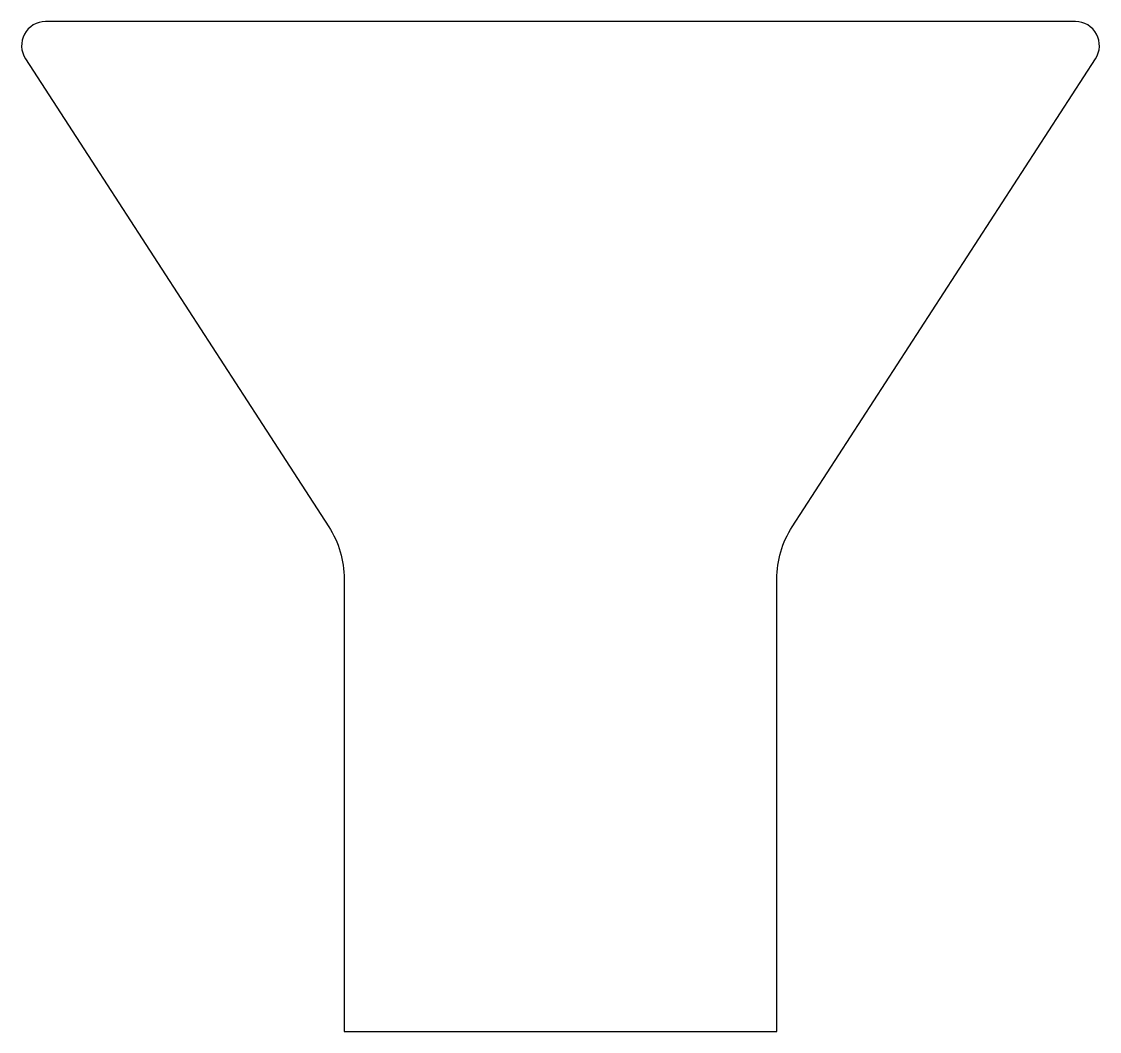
# Model space of a CAD drawing. Header units: millimetres. Extents: x 94 to 318, y 1250 to 1460.
import ezdxf

# ---------------------------------------------------------------- set-up
doc = ezdxf.new("R2010")
doc.units = ezdxf.units.MM
doc.layers.get('0').update_dxf_attribs({"linetype": 'CONTINUOUS'})

msp = doc.modelspace()

# ---------------------------------------------------------------- linework, layer by layer
msp.add_lwpolyline([(94.53, 1452.27), (157.62, 1354.95, -0.144795), (160.84, 1344.08), (160.84, 1249.99), (250.84, 1249.99), (250.84, 1344.08, -0.144795), (254.05, 1354.95), (317.14, 1452.27, 0.594675), (312.95, 1459.99), (98.72, 1459.99, 0.594675)], format="xyb", close=True)

doc.saveas('drawing.dxf')
